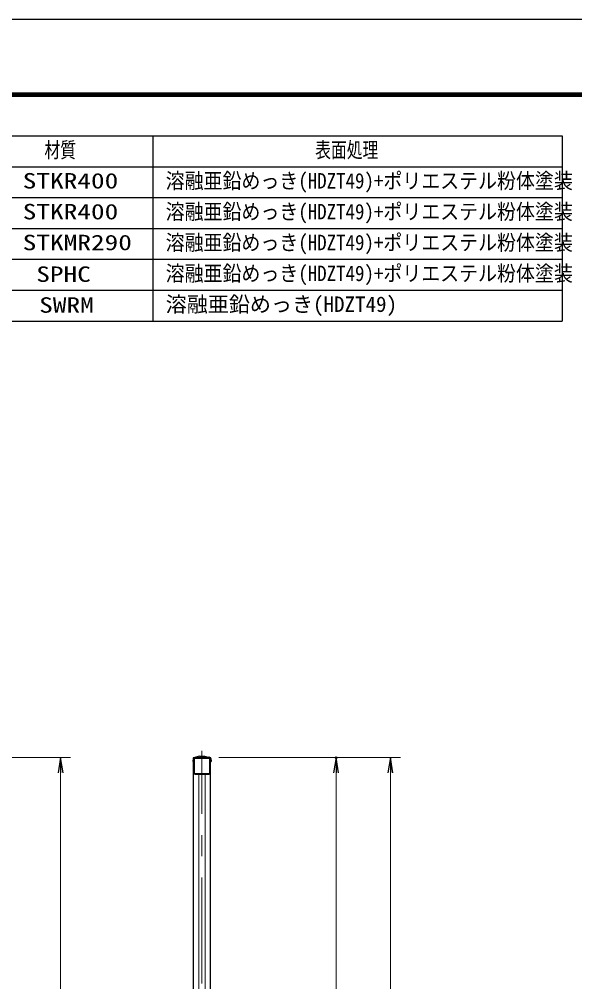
# Model space of a CAD drawing. Units: millimetres, scale not verified. Extents: x -4200 to 4200, y -2970 to 2970.
# Drawn here: x -109 to 1553, y 90 to 2970 of the extents above; entities that cross this region are included whole.
import ezdxf
from ezdxf.enums import TextEntityAlignment as Align

# ---------------------------------------------------------------- set-up
doc = ezdxf.new("R2010")
doc.units = ezdxf.units.MM
doc.header["$LTSCALE"] = 10
doc.header["$PDMODE"] = 32
doc.header["$PDSIZE"] = 5
doc.linetypes.add('USER2', pattern=[1.125, 0.75, -0.125, 0.125, -0.125])
doc.linetypes.add('USER3', pattern=[50.8, 31.75, -6.35, 6.35, -6.35])
for name, color, linetype, lineweight in [('0-2_D-STR2', 7, 'Continuous', 13), ('0-4_D-STR1', 1, 'Continuous', 25), ('0-5_D-BMK', 2, 'USER2', 13), ('0-6_D-STR-DIM', 7, 'Continuous', 13), ('0-7_0', 7, 'Continuous', 25), ('0-C_D-TTL', 7, 'Continuous', 25), ('0-E_D-MTR-FRAM', 7, 'Continuous', 25)]:
    doc.layers.add(name, color=color, linetype=linetype, lineweight=lineweight)
doc.layers.add('0-8_Defpoints', color=8, linetype='Continuous')
doc.layers.add('0-D_D-MTR-TXT', color=7, linetype='Continuous')
doc.styles.add('ＭＳ ゴシック', font='')
doc.styles.get('ＭＳ ゴシック').set_extended_font_data('MS Gothic')

# ---------------------------------------------------------------- blocks, each defined once
blk = doc.blocks.new('DARROWS')
at = {"layer": '0-7_0'}
blk.add_line((0, 0), (-9.991, 0), dxfattribs=at)
blk.add_lwpolyline([(-10, -1.667), (0, 0), (-10, 1.667)], dxfattribs=at)

msp = doc.modelspace()

# ---------------------------------------------------------------- linework, layer by layer
at = {"layer": '0-2_D-STR2'}
for p, q in [((412.74, 715.5), (412.74, 756.3)), ((415.04, 715.5), (415.04, 756.3)), ((417.34, 760.9), (458.14, 760.9)), ((417.34, 758.6), (458.14, 758.6)), ((460.44, 715.5), (460.44, 756.3)), ((462.74, 715.5), (462.74, 756.3)), ((417.34, 713.2), (458.14, 713.2)), ((417.34, 710.9), (458.14, 710.9)), ((428.24, -889.1), (428.24, 710.9)), ((447.24, -889.1), (447.24, 710.9))]:
    msp.add_line(p, q, dxfattribs=at)
for centre, radius, start, end in [((417.34, 756.3), 4.6, 90, 180), ((417.34, 756.3), 2.3, 90, 180), ((458.14, 756.3), 4.6, 0, 90), ((458.14, 756.3), 2.3, 0, 90), ((417.34, 715.5), 4.6, 180, 270), ((417.34, 715.5), 2.3, 180, 270), ((458.14, 715.5), 4.6, 270, 0), ((458.14, 715.5), 2.3, 270, 0)]:
    msp.add_arc(centre, radius, start, end, dxfattribs=at)
at = {"layer": '0-4_D-STR1'}
for p, q in [((410.9, 758.89), (410.74, 749.9)), ((410.74, 749.9), (412.74, 749.9)), ((430.24, 764.9), (412.45, 760.81)), ((412.74, 760.9), (462.74, 760.9)), ((412.74, -1439.1), (412.74, 749.9)), ((430.24, 764.9), (445.24, 764.9)), ((445.24, 764.9), (463.03, 760.81)), ((462.74, -1439.1), (462.74, 749.9)), ((462.74, 749.9), (464.74, 749.9)), ((464.58, 758.89), (464.74, 749.9))]:
    msp.add_line(p, q, dxfattribs=at)
for centre, start, end in [((412.9, 758.86), 102.93782, 179), ((462.58, 758.86), 1, 77.06218)]:
    msp.add_arc(centre, 2, start, end, dxfattribs=at)
at = {"layer": '0-5_D-BMK', "linetype": 'USER3'}
msp.add_line((437.74, -1439.1), (437.74, 780.9), dxfattribs=at)
at = {"layer": '0-6_D-STR-DIM'}
for p, q in [((-619.48, 760.9), (44.41, 760.9)), ((488.14, 760.9), (869.06, 760.9)), ((488.14, 760.9), (1031.86, 760.9)), ((14.41, 715.9), (14.41, -1394.1)), ((839.06, -894.1), (839.06, 715.9)), ((1001.86, 715.9), (1001.86, -994.1))]:
    msp.add_line(p, q, dxfattribs=at)
at = {"layer": '0-8_Defpoints'}
for p in [(458.14, 760.9), (839.06, 760.9)]:
    msp.add_point(p, dxfattribs=at)
at = {"layer": '0-C_D-TTL', "color": 2}
msp.add_lwpolyline([(-4200, 2970), (4200, 2970), (4200, -2970), (-4200, -2970)], close=True, dxfattribs=at)
at = {"layer": '0-C_D-TTL'}
for points in [[(-3930, 2750), (3930, 2750), (3930, -2750), (-3930, -2750)], [(-3927.5, 2747.5), (3927.5, 2747.5), (3927.5, -2747.5), (-3927.5, -2747.5)], [(-3925, 2745), (3925, 2745), (3925, -2745), (-3925, -2745)], [(-3922.5, 2742.5), (3922.5, 2742.5), (3922.5, -2742.5), (-3922.5, -2742.5)], [(-3920, 2740), (3920, 2740), (3920, -2740), (-3920, -2740)]]:
    msp.add_lwpolyline(points, close=True, dxfattribs=at)
at = {"layer": '0-E_D-MTR-FRAM'}
for p, q in [((-1321.91, 2621.07), (1515.79, 2621.07)), ((290.21, 2621.07), (290.21, 2067.17)), ((1515.79, 2621.07), (1515.79, 2067.17)), ((-1321.91, 2528.75), (1515.79, 2528.75)), ((-1321.91, 2436.44), (1515.79, 2436.44)), ((-1321.91, 2344.12), (1515.79, 2344.12)), ((-1321.91, 2251.8), (1515.79, 2251.8)), ((-1321.91, 2159.49), (1515.79, 2159.49)), ((-1321.91, 2067.17), (1515.79, 2067.17))]:
    msp.add_line(p, q, dxfattribs=at)

# ---------------------------------------------------------------- block references
at = {"layer": '0-6_D-STR-DIM', "xscale": 4.5, "yscale": 4.5, "rotation": 90}
for p in [(14.41, 760.9), (839.06, 760.9), (1001.86, 760.9)]:
    msp.add_blockref('DARROWS', p, dxfattribs=at)

# ---------------------------------------------------------------- texts
at = {"layer": '0-D_D-MTR-TXT', "style": 'ＭＳ ゴシック'}
for s, width, p in [('材質', 0.75, (-33.67, 2542.09)), ('表面処理', 0.75, (776.5, 2542.09)), ('STKR400', 1.3, (-98.73, 2449.78)), ('溶融亜鉛めっき(HDZT49)+ポリエステル粉体塗装', 0.9, (329.09, 2449.78)), ('溶融亜鉛めっき(HDZT49)+ポリエステル粉体塗装', 0.9, (329.09, 2357.46)), ('STKR400', 1.3, (-98.73, 2357.46)), ('溶融亜鉛めっき(HDZT49)+ポリエステル粉体塗装', 0.9, (329.09, 2265.15)), ('STKMR290', 1.3, (-98.73, 2265.15)), ('SPHC', 1.3, (-58.25, 2170.44)), ('溶融亜鉛めっき(HDZT49)+ポリエステル粉体塗装', 0.9, (329.09, 2172.83)), ('SWRM', 1.3, (-49.51, 2078.12))]:
    msp.add_text(s, height=46.19, dxfattribs=dict(at, width=width)).set_placement(p, align=Align.BOTTOM_LEFT)
msp.add_text('溶融亜鉛めっき(HDZT49)', height=46.19, dxfattribs=at).set_placement((329.09, 2080.51), align=Align.BOTTOM_LEFT)

doc.saveas('drawing.dxf')
